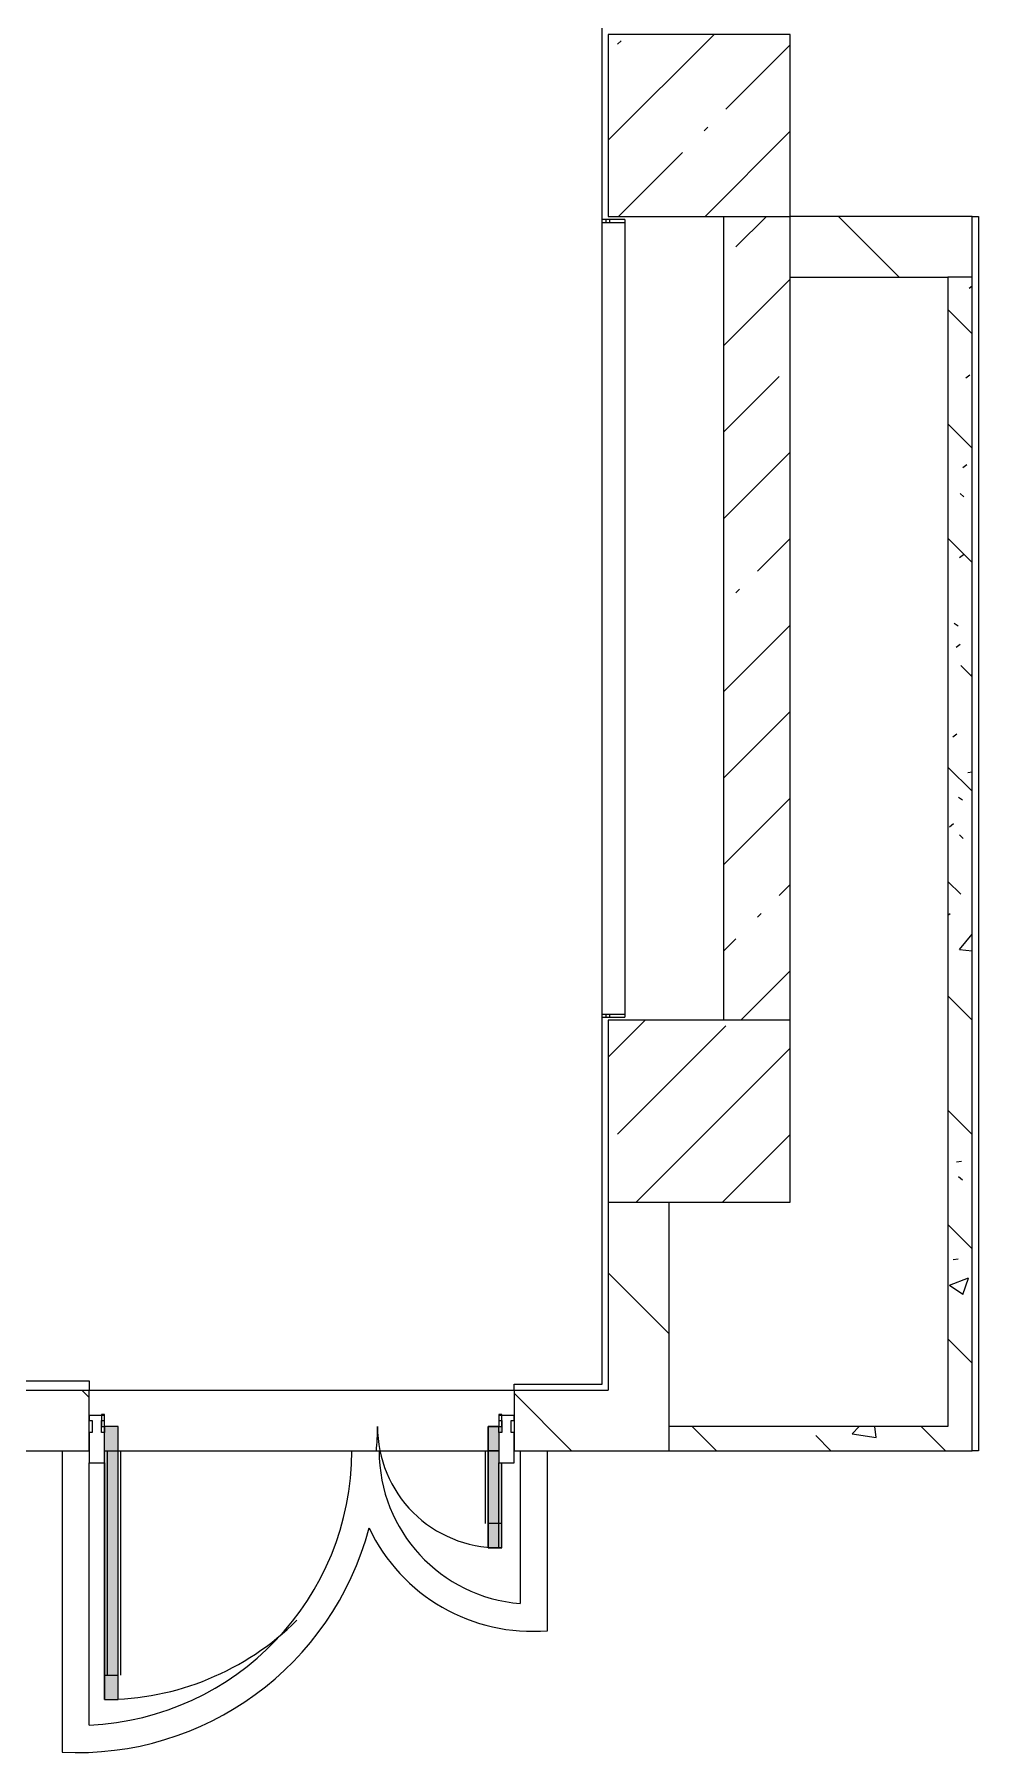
# Model space of a CAD drawing. Header units: millimetres. Extents: x 39815 to 261742, y -8553 to 29000.
# Drawn here: x 165851 to 168963, y 12785 to 18450 of the extents above; entities that cross this region are included whole.
import ezdxf

# ---------------------------------------------------------------- set-up
doc = ezdxf.new("R2010")
doc.units = ezdxf.units.MM
for name, color, linetype, lineweight, true_color in [('A-DETL-GENF-3', 7, 'Continuous', 5, 0xe2e2e2), ('A-DETL-GENF-4', 7, 'Continuous', 5, 0xaaaaaa), ('A-DOOR-2', 7, 'Continuous', 5, 0xaaaaaa), ('A-FLOR-1', 7, 'Continuous', 5, 0xaaaaaa), ('I-WALL-5', 7, 'Continuous', 5, 0x787878)]:
    doc.layers.add(name, color=color, linetype=linetype, lineweight=lineweight, true_color=true_color)
for name, color, linetype, lineweight in [('A-GLAZ-CWMG-2', 7, 'Continuous', 5), ('A-WALL-2', 7, 'Continuous', 9), ('I-WALL-3', 7, 'Continuous', 5), ('S-COLS', 7, 'Continuous', 5)]:
    doc.layers.add(name, color=color, linetype=linetype, lineweight=lineweight)
pattern_1 = [(135, (134731.94, 0), (-353.5534, -353.5534), [])]
pattern_2 = [(135, (134731.94, 0), (-377.171, -377.171), [533.4, -88.9, 17.78, -88.9]), (135, (134731.94, 376.94), (-377.171, -377.171), []), (50, (134731.94, 0), (637.6445, -55.7866), [66.675, -733.425]), (355, (134731.94, 0), (-123.349, 668.699), [53.34, -586.74]), (100.451, (134785.1, -4.65), (514.299, 612.908), [56.665, -623.315]), (46.184, (134731.94, 177.8), (948.776, -147.15), [100.012, -1100.137]), (96.636, (134811, 165.5), (830.91, 865.997), [84.998, -934.973]), (351.184, (134731.9, 177.8), (830.918, 865.988), [80.01, -880.11]), (21, (134820.84, 133.35), (530.6506, -357.928), [66.675, -733.425]), (326, (134820.84, 133.35), (216.308, 644.658), [53.34, -586.74]), (71.451, (134865.06, 103.5), (746.96, 286.724), [56.665, -623.315]), (37.5, (134731.94, 0), (10.8105, 295.9426), [16.764, -562.864, 16.764, -578.866, -588.962]), (37.5, (134731.94, 0), (10.8105, 295.9426), [-1175.258, 16.764, -572.198]), (7.5, (134731.94, 0), (233.8692, 350.6318), [16.764, -322.834, 16.764, -549.529, -224.472]), (7.5, (134731.94, 0), (233.8692, 350.6318), [-905.891, 16.764, -207.708]), (327.5, (134533.7, 0), (474.5678, -20.0513), [16.764, -205.486, 16.764, -676.656, -920.115]), (327.5, (134533.7, 0), (474.5678, -20.0513), [-915.67, 16.764, -903.351]), (317.5, (134444.8, 0), (518.452, 88.9934), [16.764, -272.161, 16.764, -443.738, -653.415]), (317.5, (134444.8, 0), (518.452, 88.9934), [-749.427, 16.764, -636.651])]

# ---------------------------------------------------------------- blocks, each defined once
blk = doc.blocks.new('BSC_Колонна _Прямоугольная - 600х600-V148-Общий план 2 этажа с размещением фрагментов 2_8-2_11')
at = {"layer": 'S-COLS'}
h = blk.add_hatch(dxfattribs=at)
h.set_pattern_fill('FP_98', color=256, style=0, pattern_type=2)
h.set_pattern_definition([(45, (-33310, -18150), (-285.123, 285.123), []), (45, (-33024.88, -18150), (-285.123, 285.123), [504.031, -100.806, 16.764, -84.042])])
h.paths.add_polyline_path([(-300, -300), (300, -300), (300, 300), (-300, 300), (-300, -162.9)])
for p, q in [((300, 300), (-300, 300)), ((-300, 300), (-300, -300)), ((300, -300), (300, 300)), ((-300, -300), (300, -300))]:
    blk.add_line(p, q, dxfattribs=at)
blk = doc.blocks.new('BSC_Колонна _Прямоугольная - 600х600-V158-Общий план 2 этажа с размещением фрагментов 2_8-2_11')
at = {"layer": 'S-COLS'}
h = blk.add_hatch(dxfattribs=at)
h.set_pattern_fill('FP_102', color=256, style=0, pattern_type=2)
h.set_pattern_definition([(45, (-33310, -14900), (-285.123, 285.123), []), (45, (-33024.88, -14900), (-285.123, 285.123), [504.031, -100.806, 16.764, -84.042])])
h.paths.add_polyline_path([(-300, -300), (300, -300), (300, 300), (-300, 300)])
for p, q in [((300, 300), (-300, 300)), ((-300, 300), (-300, -300)), ((300, -300), (300, 300)), ((-300, -300), (300, -300))]:
    blk.add_line(p, q, dxfattribs=at)
blk = doc.blocks.new('Прямоугольный импост - Импост структурный с накладкой - 160мм Темный-32479175-Общий план 2 этажа с размещением фрагментов 2_8-2_11')
at = {"layer": 'A-GLAZ-CWMG-2'}
for p, q in [((-50, 40), (-50, 140)), ((-50, 140), (0, 140)), ((0, 140), (0, 40)), ((-40, 40), (-50, 40)), ((-50, -17), (-50, 0)), ((-50, 0), (-40, 0)), ((-40, 0), (-40, 40)), ((-10, 40), (-10, 0)), ((0, 40), (-10, 40)), ((-10, 0), (0, 0)), ((0, 0), (0, -17)), ((0, -17), (-50, -17))]:
    blk.add_line(p, q, dxfattribs=at)
blk = doc.blocks.new('Дверь_Витражная_остекление_ - Д-39_л_ Актовый-32481803-Общий план 2 этажа с размещением фрагментов 2_8-2_11')
at = {"layer": 'A-DETL-GENF-3'}
for points in [[(605, 920), (605, 20), (650, 20), (650, 920)], [(-660, 420), (-660, 140), (-650, 140), (-650, 40), (-660, 40), (-660, 20), (-615, 20), (-615, 420)]]:
    blk.add_hatch(color=256, dxfattribs=at).paths.add_polyline_path(points)
at = {"layer": 'A-DETL-GENF-4'}
for p, q in [((650, 920), (605, 920)), ((605, 920), (605, 20)), ((650, 920), (605, 920)), ((605, 920), (605, 20)), ((650, 920), (650, 140)), ((650, 140), (650, 920)), ((596, 840), (596, 100)), ((650, 840), (605, 840)), ((640, 840), (640, 100)), ((-660, 420), (-615, 420)), ((-660, 420), (-660, 140)), ((-615, 420), (-660, 420)), ((-660, 420), (-660, 140)), ((-615, 420), (-615, 20)), ((-615, 20), (-615, 420)), ((-660, 340), (-615, 340)), ((-650, 340), (-650, 140)), ((-606, 340), (-606, 100)), ((-650, 100), (-615, 100)), ((650, 100), (605, 100)), ((-615, 20), (-650, 20)), ((-650, 20), (-615, 20)), ((605, 20), (650, 20)), ((605, 20), (650, 20)), ((650, 40), (650, 20)), ((650, 20), (650, 40))]:
    blk.add_line(p, q, dxfattribs=at)
at = {"layer": 'A-DOOR-2'}
for p, q in [((650, 920), (650, 140)), ((-650, 420), (-650, 140)), ((-650, 20), (-660, 20)), ((-660, 20), (-660, -20)), ((-650, 40), (-650, 20)), ((-650, -20), (-650, 20)), ((650, 40), (650, 20)), ((660, 20), (650, 20)), ((650, 20), (650, -20)), ((660, -20), (660, 20)), ((-660, -20), (-650, -20)), ((650, -20), (660, -20))]:
    blk.add_line(p, q, dxfattribs=at)
for centre, radius, start, end in [((650, 20), 900, 90, 134.8292), ((-650, 20), 400, 360, 90), ((650, 20), 900, 174.8223, 180)]:
    blk.add_arc(centre, radius, start, end, dxfattribs=at)
blk = doc.blocks.new('Прямоугольный импост - Импост структурный с накладкой - 160мм Темный-32479277-Общий план 2 этажа с размещением фрагментов 2_8-2_11')
at = {"layer": 'A-GLAZ-CWMG-2'}
for p, q in [((0, 140), (-50, 140)), ((-50, 140), (-50, 40)), ((0, 40), (0, 140)), ((-50, 40), (-40, 40)), ((-40, 0), (-50, 0)), ((-50, 0), (-50, -17)), ((-40, 40), (-40, 0)), ((-10, 0), (-10, 40)), ((-10, 40), (0, 40)), ((0, 0), (-10, 0)), ((0, -17), (0, 0)), ((-50, -17), (0, -17))]:
    blk.add_line(p, q, dxfattribs=at)

msp = doc.modelspace()

# ---------------------------------------------------------------- hatches: boundary and pattern name
at = {"layer": 'I-WALL-3'}
h = msp.add_hatch(dxfattribs=at)
h.set_pattern_fill('FP_69', color=256, style=0, pattern_type=2)
h.set_pattern_definition([(45, (134731.94, 0), (-285.123, 285.123), []), (45, (135017.06, 0), (-285.123, 285.123), [504.031, -100.806, 16.764, -84.042])])
h.paths.add_polyline_path([(168323.8, 15200), (168341.9, 15200), (168341.9, 17850), (168121.9, 17850), (168121.9, 15200)])
h = msp.add_hatch(dxfattribs=at)
h.set_pattern_fill('FP_72', color=256, style=0, pattern_type=2)
h.set_pattern_definition(pattern_1)
h.paths.add_polyline_path([(168861.9, 17650), (168941.9, 17650), (168941.9, 17850), (168341.9, 17850), (168341.9, 17650), (168635.8, 17650)])
h = msp.add_hatch(dxfattribs=at)
h.set_pattern_fill('FP_72', color=256, style=0, pattern_type=2)
h.set_pattern_definition(pattern_1)
h.paths.add_polyline_path([(167941.9, 13780), (167941.9, 14600), (167741.9, 14600), (167741.9, 13780)])
h = msp.add_hatch(dxfattribs=at)
h.set_pattern_fill('FP_72', color=256, style=0, pattern_type=2)
h.set_pattern_definition(pattern_1)
h.paths.add_polyline_path([(167527.4, 13780), (167741.9, 13780), (167741.9, 13980), (167431.9, 13980), (167431.9, 13780)])
h.paths.add_polyline_path([(165741.9, 13780), (166031.9, 13780), (166031.9, 13980), (165741.9, 13980)])
at = {"layer": 'I-WALL-5'}
h = msp.add_hatch(dxfattribs=at)
h.set_pattern_fill('FP_78', color=256, style=0, pattern_type=2)
h.set_pattern_definition(pattern_2)
h.paths.add_polyline_path([(168941.9, 13780), (168941.9, 17650), (168861.9, 17650), (168861.9, 13780)])
h = msp.add_hatch(dxfattribs=at)
h.set_pattern_fill('FP_78', color=256, style=0, pattern_type=2)
h.set_pattern_definition(pattern_2)
h.paths.add_polyline_path([(167941.9, 13780), (168861.9, 13780), (168861.9, 13860), (167941.9, 13860)])

# ---------------------------------------------------------------- linework, layer by layer
at = {"layer": 'A-FLOR-1'}
for p, q in [((167721.9, 17840), (167721.9, 18470)), ((168941.9, 17850), (168962.9, 17850)), ((168962.9, 17850), (168962.9, 13780)), ((167721.9, 14000), (167721.9, 15210)), ((165761.9, 14011), (166031.9, 14011)), ((166031.9, 14011), (166031.9, 13980)), ((167431.9, 13980), (167431.9, 14000)), ((167431.9, 14000), (167721.9, 14000)), ((165942.2, 13780), (165942.2, 12786.3)), ((166081.9, 13780), (167381.9, 13780)), ((167452.2, 13780), (167452.2, 13276.6)), ((167542.2, 13187.1), (167542.2, 13780)), ((168962.9, 13780), (168941.9, 13780)), ((166032.2, 12875.9), (166032.2, 13740))]:
    msp.add_line(p, q, dxfattribs=at)
for centre, radius, start, end in [((165992.2, 13780), 905, 272.5332, 0), ((167492.2, 13780), 505, 180, 265.457), ((165992.2, 13780), 995, 267.1196, 345.2024), ((167492.2, 13780), 595, 205.284, 274.8205)]:
    msp.add_arc(centre, radius, start, end, dxfattribs=at)
at = {"layer": 'A-WALL-2'}
for p, q in [((168341.9, 17650), (168341.9, 17850)), ((167734.4, 17840), (167734.4, 17830)), ((167746.9, 17840), (167746.9, 17830)), ((168941.9, 17650), (168861.9, 17650)), ((167734.4, 15220), (167734.4, 15210)), ((167746.9, 15220), (167746.9, 15210))]:
    msp.add_line(p, q, dxfattribs=at)
at = {"layer": 'I-WALL-3'}
for p, q in [((168121.9, 17850), (168121.9, 15200)), ((168941.9, 17850), (168341.9, 17850)), ((168941.9, 13780), (168941.9, 17850)), ((167796.9, 17840), (167721.9, 17840)), ((167721.9, 15210), (167721.9, 17840)), ((167721.9, 17830), (167796.9, 17830)), ((167796.9, 17840), (167796.9, 15210)), ((168341.9, 15200), (168341.9, 17650)), ((168341.9, 17650), (168861.9, 17650)), ((168861.9, 17650), (168861.9, 13860)), ((167721.9, 15220), (167796.9, 15220)), ((167721.9, 15210), (167796.9, 15210)), ((167741.9, 14600), (167741.9, 13980)), ((167941.9, 14600), (167941.9, 13780)), ((165741.9, 13980), (167741.9, 13980)), ((166031.9, 13780), (166031.9, 13980)), ((167431.9, 13980), (167431.9, 13780)), ((168861.9, 13860), (167941.9, 13860)), ((154941.9, 13780), (166031.9, 13780)), ((167431.9, 13780), (168941.9, 13780))]:
    msp.add_line(p, q, dxfattribs=at)

# ---------------------------------------------------------------- block references
at = {"layer": 'A-DOOR-2', "rotation": 180}
msp.add_blockref('Дверь_Витражная_остекление_ - Д-39_л_ Актовый-32481803-Общий план 2 этажа с размещением фрагментов 2_8-2_11', (166731.9, 13880), dxfattribs=at)
at = {"layer": 'A-GLAZ-CWMG-2', "rotation": 180}
msp.add_blockref('Прямоугольный импост - Импост структурный с накладкой - 160мм Темный-32479277-Общий план 2 этажа с размещением фрагментов 2_8-2_11', (166031.9, 13880), dxfattribs=at)
at = {"layer": 'A-GLAZ-CWMG-2', "extrusion": (0, 0, -1), "rotation": 180}
msp.add_blockref('Прямоугольный импост - Импост структурный с накладкой - 160мм Темный-32479175-Общий план 2 этажа с размещением фрагментов 2_8-2_11', (-167431.9, 13880), dxfattribs=at)
at = {"layer": 'S-COLS'}
for name, p in [('BSC_Колонна _Прямоугольная - 600х600-V148-Общий план 2 этажа с размещением фрагментов 2_8-2_11', (168041.9, 18150)), ('BSC_Колонна _Прямоугольная - 600х600-V158-Общий план 2 этажа с размещением фрагментов 2_8-2_11', (168041.9, 14900))]:
    msp.add_blockref(name, p, dxfattribs=at)

doc.saveas('drawing.dxf')
